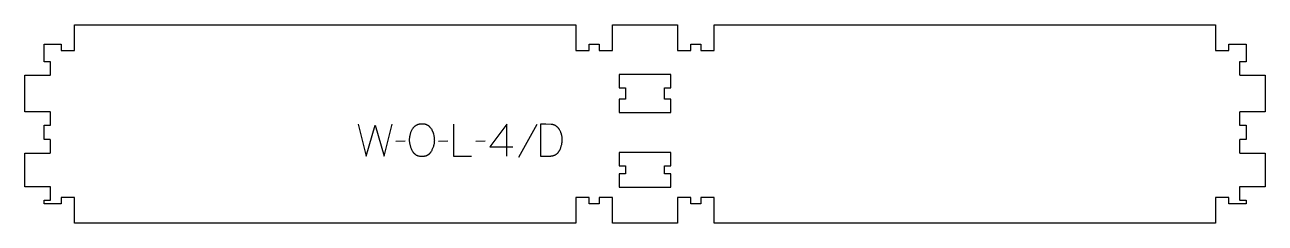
# Model space of a CAD drawing. Extents: x -582 to 582, y -93 to 93.
import ezdxf

# ---------------------------------------------------------------- set-up
doc = ezdxf.new("R2010")
doc.units = 0
for name, color, linetype in [('1_ANYTOOL_1MMDEEP_LABELS_S', 2, 'CONTINUOUS'), ('3_ANYTOOL_CUTTHROUGH_INSID', 4, 'CONTINUOUS'), ('4_ANYTOOL_CUTTHROUGH_OUTSI', 5, 'CONTINUOUS')]:
    doc.layers.add(name, color=color, linetype=linetype)

msp = doc.modelspace()

# ---------------------------------------------------------------- linework, layer by layer
at = {"layer": '1_ANYTOOL_1MMDEEP_LABELS_S'}
for p, q in [((-101.5, -0.5), (-118.7, -31.2)), ((-224.9, -16.1), (-233.6, -16.2)), ((-184.8, -16.1), (-193.6, -16.2)), ((-149.9, -16.1), (-158.7, -16.2)), ((-145.7, -21.3), (-123.9, -21.3))]:
    msp.add_line(p, q, dxfattribs=at)
for points in [[(-269.2, 0), (-261.5, -30), (-253.1, -0.9), (-244.6, -30), (-237.1, 0)], [(-179.7, 0), (-179.7, -30), (-162.6, -30)], [(-129.7, -30), (-129.6, 0), (-145.7, -21.3)]]:
    msp.add_lwpolyline(points, dxfattribs=at)
for points in [[(-208.8, 0.3), (-208.4, 0.3), (-208, 0.3), (-207.7, 0.3), (-207.5, 0.3), (-207.3, 0.2), (-207.2, 0.2), (-207, 0.2), (-206.8, 0.2), (-206.7, 0.1), (-206.5, 0.1), (-206.3, 0.1), (-206.2, 0), (-206, 0), (-205.8, -0.1), (-205.7, -0.1), (-205.5, -0.2), (-205.4, -0.2), (-205.2, -0.3), (-205.1, -0.4), (-204.9, -0.4), (-204.8, -0.5), (-204.6, -0.6), (-204.5, -0.6), (-204.4, -0.7), (-204.2, -0.8), (-204.1, -0.9), (-203.9, -1), (-203.8, -1.1), (-203.4, -1.3), (-203.2, -1.5), (-202.9, -1.7), (-202.7, -1.9), (-202.4, -2.1), (-202.2, -2.4), (-202, -2.6), (-201.8, -2.8), (-201.6, -3.1), (-201.4, -3.3), (-201.2, -3.5), (-201, -3.8), (-200.8, -4.1), (-200.6, -4.3), (-200.4, -4.6), (-200.1, -5.2), (-199.9, -5.5), (-199.8, -5.8), (-199.6, -6.1), (-199.5, -6.4), (-199.3, -6.7), (-199.2, -7), (-199.1, -7.3), (-199, -7.6), (-198.8, -7.9), (-198.7, -8.2), (-198.6, -8.6), (-198.5, -8.9), (-198.4, -9.2), (-198.4, -9.6), (-198.1, -10.6), (-198, -11.3), (-197.9, -11.9), (-197.8, -12.6), (-197.7, -13.2), (-197.7, -13.9), (-197.7, -14.5), (-197.6, -15.2), (-197.7, -15.8), (-197.7, -16.4), (-197.7, -17.1), (-197.8, -17.7), (-197.9, -18.4), (-198, -19), (-198.2, -19.6), (-198.3, -20.3), (-198.5, -20.9), (-198.7, -21.5), (-199, -22.2), (-199.2, -22.8), (-199.5, -23.5), (-199.8, -24.1), (-200.1, -24.7), (-200.4, -25.4), (-200.6, -25.7), (-200.8, -26), (-201, -26.3), (-201.2, -26.6), (-201.4, -26.8), (-201.6, -27.1), (-201.8, -27.4), (-202, -27.6), (-202.1, -27.7), (-202.2, -27.8), (-202.3, -28), (-202.5, -28.1), (-202.6, -28.2), (-202.7, -28.3), (-202.8, -28.4), (-202.9, -28.5), (-203.1, -28.6), (-203.2, -28.7), (-203.3, -28.8), (-203.4, -28.9), (-203.6, -28.9), (-203.7, -29), (-203.8, -29.1), (-204, -29.2), (-204.1, -29.3), (-204.2, -29.4), (-204.4, -29.4), (-204.5, -29.5), (-204.7, -29.6), (-204.8, -29.6), (-205, -29.7), (-205.1, -29.8), (-205.3, -29.8), (-205.4, -29.9), (-205.6, -29.9), (-205.7, -30), (-206, -30.1), (-206.3, -30.2), (-206.7, -30.2), (-207, -30.3), (-207.3, -30.3), (-207.7, -30.4), (-208, -30.4), (-208.4, -30.5), (-208.8, -30.5), (-209.1, -30.5), (-209.5, -30.5), (-209.9, -30.5), (-210.3, -30.4), (-210.6, -30.4), (-211, -30.3), (-211.3, -30.3), (-211.7, -30.2), (-212, -30.1), (-212.3, -30.1), (-212.7, -30), (-212.8, -29.9), (-213, -29.9), (-213.1, -29.8), (-213.3, -29.7), (-213.4, -29.7), (-213.6, -29.6), (-213.7, -29.5), (-213.9, -29.5), (-214, -29.4), (-214.2, -29.3), (-214.3, -29.3), (-214.5, -29.2), (-214.6, -29.1), (-214.7, -29), (-214.9, -28.9), (-215, -28.8), (-215.1, -28.7), (-215.3, -28.6), (-215.4, -28.5), (-215.5, -28.4), (-215.6, -28.3), (-215.8, -28.2), (-215.9, -28.1), (-216, -28), (-216.1, -27.9), (-216.2, -27.8), (-216.4, -27.7), (-216.5, -27.6), (-216.6, -27.4), (-216.7, -27.3), (-216.9, -27), (-217.1, -26.8), (-217.3, -26.5), (-217.5, -26.2), (-217.7, -25.9), (-217.9, -25.6), (-218.1, -25.3), (-218.4, -24.6), (-218.7, -24), (-219, -23.3), (-219.3, -22.7), (-219.5, -22), (-219.8, -21.4), (-220, -20.7), (-220.1, -20.1), (-220.3, -19.4), (-220.4, -18.8), (-220.6, -18.1), (-220.7, -17.5), (-220.7, -16.8), (-220.8, -16.2), (-220.8, -15.5), (-220.8, -14.9), (-220.8, -14.2), (-220.8, -13.5), (-220.7, -12.8), (-220.6, -12.1), (-220.5, -11.5), (-220.4, -10.8), (-220.3, -10.1), (-220.1, -9.5), (-219.9, -8.8), (-219.7, -8.2), (-219.5, -7.6), (-219.2, -6.9), (-218.9, -6.3), (-218.6, -5.7), (-218.3, -5.1), (-218, -4.5), (-217.8, -4.2), (-217.6, -3.9), (-217.4, -3.6), (-217.2, -3.4), (-217, -3.1), (-216.7, -2.9), (-216.5, -2.6), (-216.3, -2.4), (-216.2, -2.3), (-216.1, -2.2), (-215.9, -2.1), (-215.8, -1.9), (-215.7, -1.8), (-215.6, -1.7), (-215.4, -1.6), (-215.3, -1.5), (-215.2, -1.5), (-215, -1.4), (-214.9, -1.3), (-214.8, -1.2), (-214.6, -1.1), (-214.5, -1), (-214.3, -0.9), (-214.2, -0.9), (-214.1, -0.8), (-213.9, -0.7), (-213.6, -0.6), (-213.3, -0.5), (-213, -0.3), (-212.7, -0.2), (-212.4, -0.1), (-212, 0), (-211.7, 0), (-211.4, 0.1), (-211, 0.2), (-210.7, 0.2), (-210.3, 0.3), (-209.9, 0.3), (-209.6, 0.3), (-209.2, 0.3)], [(-98, 0), (-98, -30), (-89.5, -29.9), (-89.1, -29.9), (-88.7, -29.9), (-88.3, -29.9), (-87.9, -29.8), (-87.5, -29.8), (-87.2, -29.7), (-86.8, -29.6), (-86.4, -29.6), (-86.1, -29.5), (-85.8, -29.4), (-85.4, -29.3), (-85.1, -29.2), (-84.8, -29), (-84.6, -29), (-84.5, -28.9), (-84.3, -28.8), (-84.2, -28.8), (-84, -28.7), (-83.9, -28.6), (-83.7, -28.5), (-83.6, -28.5), (-83.5, -28.4), (-83.3, -28.3), (-83.2, -28.2), (-83, -28.1), (-82.9, -28), (-82.8, -27.9), (-82.7, -27.8), (-82.5, -27.7), (-82.4, -27.6), (-82.3, -27.5), (-82.2, -27.4), (-82, -27.3), (-81.9, -27.2), (-81.8, -27.1), (-81.7, -26.9), (-81.6, -26.8), (-81.5, -26.7), (-81.4, -26.6), (-81.3, -26.5), (-81.2, -26.3), (-81.1, -26.2), (-81, -26.1), (-80.9, -25.9), (-80.8, -25.8), (-80.6, -25.5), (-80.4, -25.2), (-80.3, -24.9), (-79.9, -24.3), (-79.6, -23.7), (-79.4, -23), (-79.1, -22.4), (-78.9, -21.7), (-78.7, -21.1), (-78.5, -20.4), (-78.3, -19.8), (-78.1, -19.1), (-78, -18.5), (-77.9, -17.8), (-77.8, -17.1), (-77.7, -16.4), (-77.7, -15.7), (-77.7, -15), (-77.6, -14.3), (-77.7, -13.7), (-77.7, -13.1), (-77.7, -12.5), (-77.8, -12), (-77.9, -11.4), (-77.9, -11.1), (-78, -10.8), (-78.1, -10.5), (-78.1, -10.3), (-78.2, -10), (-78.3, -9.7), (-78.3, -9.4), (-78.4, -9.2), (-78.5, -8.9), (-78.6, -8.6), (-78.7, -8.3), (-78.8, -8.1), (-78.9, -7.8), (-79, -7.5), (-79.3, -7), (-79.5, -6.5), (-79.8, -6), (-80.1, -5.5), (-80.3, -5.2), (-80.5, -4.9), (-80.7, -4.6), (-80.9, -4.3), (-81.1, -4), (-81.3, -3.8), (-81.6, -3.5), (-81.8, -3.3), (-82, -3.1), (-82.2, -2.8), (-82.5, -2.6), (-82.7, -2.4), (-82.9, -2.2), (-83.2, -2), (-83.4, -1.9), (-83.7, -1.7), (-83.9, -1.5), (-84.2, -1.4), (-84.4, -1.3), (-84.7, -1.1), (-84.9, -1), (-85.2, -0.9), (-85.5, -0.8), (-85.7, -0.7), (-86, -0.6), (-86.3, -0.5), (-86.6, -0.5), (-86.9, -0.4), (-87.2, -0.4), (-87.5, -0.3), (-87.8, -0.3), (-88.1, -0.3), (-93, -0.1)]]:
    msp.add_lwpolyline(points, close=True, dxfattribs=at)
at = {"layer": '3_ANYTOOL_CUTTHROUGH_INSID'}
for points in [[(-18.2, 33.8), (-18.2, 23.3), (-24.2, 23.3), (-24.2, 10.8), (24.3, 10.8), (24.3, 23.3), (18.3, 23.3), (18.3, 33.8), (24.3, 33.8), (24.3, 46.3), (-24.2, 46.3), (-24.2, 33.8)], [(-18.2, -39.1), (-18.2, -46.7), (-24.2, -46.7), (-24.2, -59.2), (24.3, -59.2), (24.3, -46.7), (18.3, -46.7), (18.3, -39.1), (24.3, -39.1), (24.3, -26.6), (-24.2, -26.6), (-24.2, -39.1)]]:
    msp.add_lwpolyline(points, close=True, dxfattribs=at)
at = {"layer": '4_ANYTOOL_CUTTHROUGH_OUTSI'}
msp.add_lwpolyline([(535.2, -69), (535.2, -92.7), (64.8, -92.7), (64.8, -69, 0.414214), (64.6, -68.7), (52.6, -68.7, 0.414214), (52.3, -69), (52.3, -74.7), (42.9, -74.7), (42.9, -69, 0.414214), (42.7, -68.7), (30.7, -68.7, 0.414214), (30.4, -69), (30.4, -92.7), (-30.4, -92.7), (-30.4, -69, 0.414214), (-30.7, -68.7), (-42.7, -68.7, 0.414214), (-42.9, -69), (-42.9, -74.7), (-52.3, -74.7), (-52.3, -69, 0.414214), (-52.6, -68.7), (-64.6, -68.7, 0.414214), (-64.8, -69), (-64.8, -92.7), (-535.2, -92.7), (-535.2, -69, 0.414214), (-535.4, -68.7), (-547.4, -68.7, 0.414214), (-547.7, -69), (-547.7, -74.7), (-563.7, -74.7), (-563.7, -71.2), (-558, -71.2, 0.414214), (-557.7, -71), (-557.7, -59, 0.414214), (-558, -58.7), (-581.7, -58.7), (-581.7, -27.1), (-558, -27.1, 0.414214), (-557.7, -26.9), (-557.7, -14.9, 0.414214), (-558, -14.6), (-563.7, -14.6), (-563.7, -1.2), (-558, -1.2, 0.414214), (-557.7, -1), (-557.7, 11, 0.414214), (-558, 11.3), (-581.7, 11.3), (-581.7, 45.8), (-558, 45.8, 0.414214), (-557.7, 46), (-557.7, 58, 0.414214), (-558, 58.3), (-563.7, 58.3), (-563.7, 74.8), (-547.7, 74.8), (-547.7, 69, 0.414214), (-547.4, 68.8), (-535.4, 68.8, 0.414214), (-535.2, 69), (-535.2, 92.8), (-64.8, 92.8), (-64.8, 69, 0.414214), (-64.6, 68.8), (-52.6, 68.8, 0.414214), (-52.3, 69), (-52.3, 74.8), (-42.9, 74.8), (-42.9, 69, 0.414214), (-42.7, 68.8), (-30.7, 68.8, 0.414214), (-30.4, 69), (-30.4, 92.8), (30.4, 92.8), (30.4, 69, 0.414214), (30.7, 68.8), (42.7, 68.8, 0.414214), (42.9, 69), (42.9, 74.8), (52.3, 74.8), (52.3, 69, 0.414214), (52.6, 68.8), (64.6, 68.8, 0.414214), (64.8, 69), (64.8, 92.8), (535.2, 92.8), (535.2, 69, 0.414214), (535.4, 68.8), (547.4, 68.8, 0.414214), (547.7, 69), (547.7, 74.8), (563.8, 74.8), (563.8, 58.3), (558, 58.3, 0.414214), (557.8, 58), (557.8, 46, 0.414214), (558, 45.8), (581.8, 45.8), (581.8, 11.3), (558, 11.3, 0.414214), (557.8, 11), (557.8, -1, 0.414214), (558, -1.2), (563.8, -1.2), (563.8, -14.6), (558, -14.6, 0.414214), (557.8, -14.9), (557.8, -26.9, 0.414214), (558, -27.1), (581.8, -27.1), (581.8, -58.7), (558, -58.7, 0.414214), (557.8, -59), (557.8, -71, 0.414214), (558, -71.2), (563.8, -71.2), (563.8, -74.7), (547.7, -74.7), (547.7, -69, 0.414214), (547.4, -68.7), (535.4, -68.7, 0.414214)], format="xyb", close=True, dxfattribs=at)

doc.saveas('drawing.dxf')
